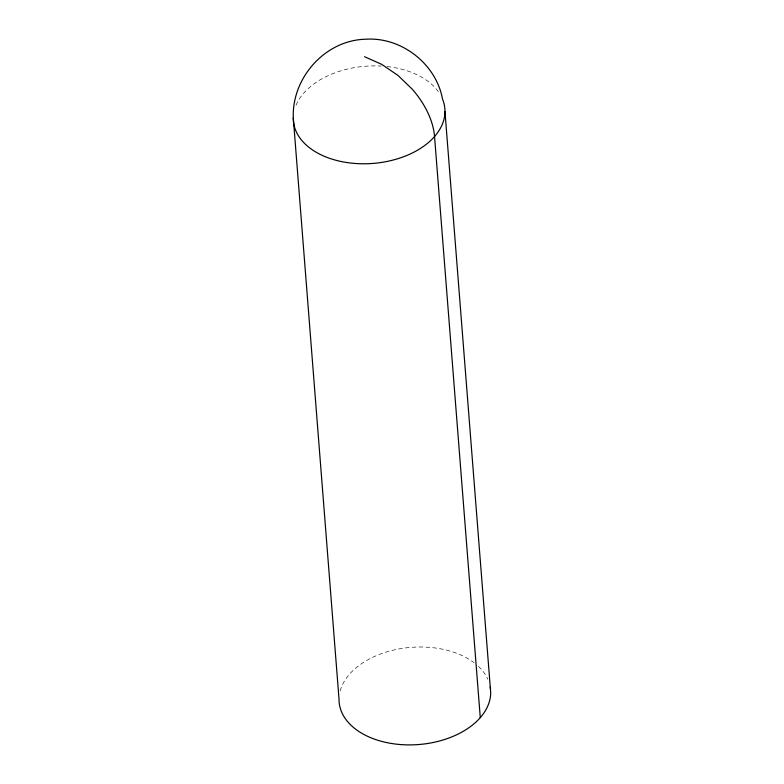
<?xml version="1.0" encoding="UTF-8"?>
<svg xmlns="http://www.w3.org/2000/svg" width="784" height="784" viewBox="0 0 784 784"><rect width="100%" height="100%" fill="white"/><g stroke="black" fill="none" stroke-linecap="round" stroke-linejoin="round"><path stroke-width="0.59" stroke-dasharray="3.92 2.94" d="M296.019 105.242A75.979 48.735 -4.5 0 1 381.308 66.081M387.041 66.562A75.979 48.735 -4.5 0 1 438.766 92.267M340.168 690.949A75.979 48.735 -4.5 0 1 395.969 649.534A75.979 48.735 -4.5 0 1 473.948 662.607M478.456 666.39A75.979 48.735 -4.5 0 1 487.834 679.258"/><path stroke-width="1.18" d="M293.294 117.992C291.668 77.626 325.478 39.778 366.285 39.2C401.869 37.054 436.286 64.259 442.529 99.147A75.979 48.735 -4.5 0 1 378.496 162.856A75.979 48.735 -4.5 0 1 293.294 117.992L339.021 699.103A75.979 48.735 -4.5 0 0 414.324 744.8A75.979 48.735 -4.5 0 0 490.706 692.791L444.979 111.681M364.56 56.722L381.641 64.317L397.88 75.352L412.149 89.082A75.979 48.716 41.2 0 1 434.542 136.524L480.278 717.644M490.235 687.019A75.979 48.735 -4.5 0 1 490.559 689.332"/></g></svg>
